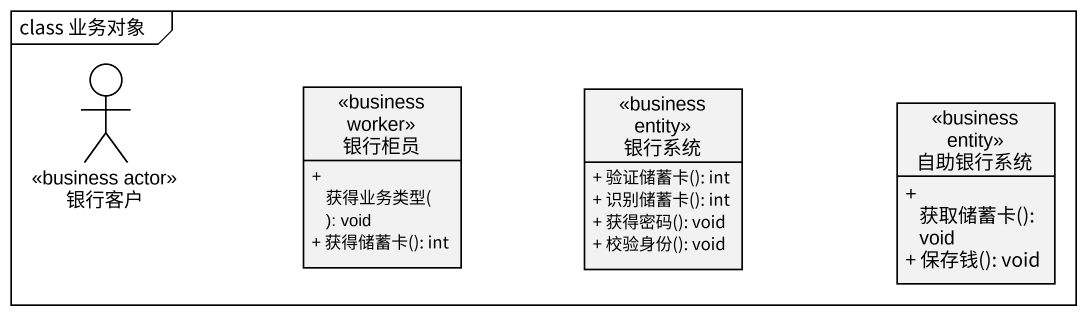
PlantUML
@startuml
mainframe class 业务对象
allowmixing
hide circle
hide empty members
skinparam classAttributeIconSize 0
actor 银行客户 <<business actor>>
class 银行柜员 <<business worker>> {
  + 获得业务类型(): void
  + 获得储蓄卡(): int
}
class 银行系统 <<business entity>> {
  + 验证储蓄卡(): int
  + 识别储蓄卡(): int
  + 获得密码(): void
  + 校验身份(): void
}
class 自助银行系统 <<business entity>> {
  + 获取储蓄卡(): void
  + 保存钱(): void
}
@enduml
